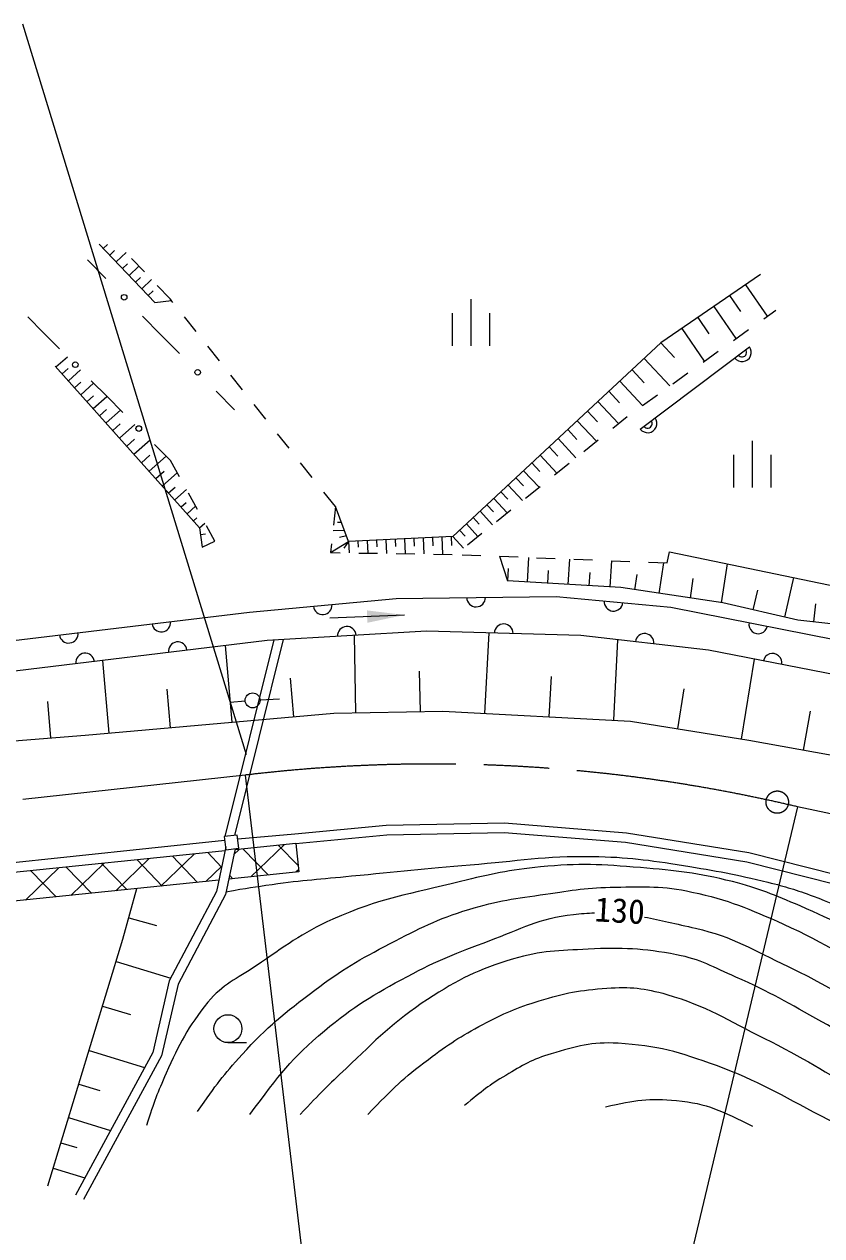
# Model space of a CAD drawing. Units: millimetres, scale not verified. Extents: x 40000 to 680000, y 20000 to 380000.
# Drawn here: x 426588 to 469355, y 259094 to 324083 of the extents above; entities that cross this region are included whole.
import ezdxf
from ezdxf.enums import TextEntityAlignment as Align

# ---------------------------------------------------------------- set-up
doc = ezdxf.new("R2010")
doc.units = ezdxf.units.MM
doc.header["$LTSCALE"] = 1000
doc.linetypes.add('CHAIN', pattern=[18.5, 12, -1.5, 3.5, -1.5])
for name, color, linetype, lineweight in [('M-BGD', 7, 'Continuous', 13), ('M-BMK', 2, 'CHAIN', 13), ('M-STR-HTXT', 7, 'Continuous', 13)]:
    doc.layers.add(name, color=color, linetype=linetype, lineweight=lineweight)
doc.styles.add('ＭＳ ゴシック', font='')
doc.styles.get('ＭＳ ゴシック').set_extended_font_data('MS Gothic')

# ---------------------------------------------------------------- blocks, each defined once
blk = doc.blocks.new('filled_arrow')
at = {"color": 0, "linetype": 'Continuous', "lineweight": -2}
blk.add_solid([(7.5, 1.25), (0, 0), (7.5, -1.25)], dxfattribs=at)

msp = doc.modelspace()

# ---------------------------------------------------------------- linework, layer by layer
at = {"layer": 'M-BGD'}
for p, q in [((430604, 312294), (433587, 309163)), ((430828, 312059), (431054, 312275)), ((431173, 311697), (431437, 311949)), ((429976, 311450), (430962, 310443)), ((431518, 311335), (432045, 311837)), ((433031, 310797), (432343, 311523)), ((431863, 310973), (432126, 311224)), ((432207, 310611), (432733, 311111)), ((466069, 310665), (460729, 306990)), ((432552, 310249), (432815, 310499)), ((432897, 309887), (433421, 310386)), ((434407, 309346), (433719, 310072)), ((465260, 310108), (466423, 308417)), ((433242, 309525), (433503, 309774)), ((464414, 309526), (465001, 308673)), ((433587, 309163), (434481, 309269)), ((434481, 309269), (434407, 309346)), ((434559, 309163), (434444, 309307)), ((450562, 306833), (450562, 309333)), ((463569, 308944), (464754, 307222)), ((466241, 308286), (466889, 308751)), ((426774, 308386), (427625, 307530)), ((432934, 308430), (433920, 307423)), ((435804, 307598), (435182, 308380)), ((449562, 306833), (449562, 308583)), ((451562, 306833), (451562, 308583)), ((462708, 308352), (463306, 307482)), ((427625, 307530), (428476, 306674)), ((433920, 307423), (434905, 306417)), ((461846, 307759), (463054, 306004)), ((464615, 307122), (465428, 307704)), ((437050, 306033), (436427, 306815)), ((460729, 306990), (449567, 296596)), ((459619, 302369), (465478, 306786)), ((460729, 306990), (461460, 306205)), ((428288, 305702), (428899, 306248)), ((459836, 306159), (461210, 304683)), ((462989, 305957), (463802, 306540)), ((435995, 297077), (428248, 305746)), ((428621, 305329), (428937, 305611)), ((428954, 304956), (429605, 305538)), ((459183, 305550), (459830, 304855)), ((429287, 304583), (429623, 304883)), ((429620, 304211), (430311, 304828)), ((430177, 304963), (431028, 304107)), ((438295, 304468), (437672, 305250)), ((458529, 304942), (459746, 303635)), ((461363, 304793), (462176, 305375)), ((429954, 303838), (430309, 304155)), ((436877, 304403), (437863, 303397)), ((457938, 304391), (458511, 303776)), ((459737, 303628), (460550, 304210)), ((430287, 303465), (431017, 304117)), ((431028, 304107), (431878, 303251)), ((439540, 302903), (438918, 303685)), ((457346, 303840), (458448, 302657)), ((430631, 303079), (431007, 303415)), ((430976, 302694), (431747, 303383)), ((456795, 303327), (457327, 302756)), ((458147, 302416), (458927, 303042)), ((431340, 302286), (431736, 302640)), ((431704, 301879), (432518, 302607)), ((455730, 302336), (456226, 301803)), ((456244, 302814), (457270, 301711)), ((432088, 301449), (432507, 301823)), ((432473, 301019), (433333, 301787)), ((440786, 301338), (440163, 302120)), ((455217, 301857), (456173, 300830)), ((456588, 301163), (457367, 301789)), ((465637, 299235), (465637, 301735)), ((432879, 300564), (433321, 300959)), ((433285, 300110), (434193, 300922)), ((433580, 301539), (434430, 300683)), ((454259, 300966), (455151, 300009)), ((454738, 301412), (455200, 300916)), ((464637, 299235), (464637, 300985)), ((466637, 299235), (466637, 300985)), ((434912, 299807), (434430, 300683)), ((442031, 299773), (441408, 300555)), ((453814, 300551), (454244, 300088)), ((455029, 299911), (455808, 300537)), ((433640, 299712), (434084, 300109)), ((433996, 299314), (434792, 300025)), ((452952, 299748), (453353, 299318)), ((453368, 300135), (454198, 299244)), ((434329, 298941), (434684, 299258)), ((434662, 298568), (435286, 299126)), ((443276, 298208), (442654, 298991)), ((452149, 299001), (452523, 298600)), ((452536, 299361), (453310, 298530)), ((453469, 298658), (454249, 299284)), ((434995, 298195), (435264, 298436)), ((435875, 298054), (435394, 298930)), ((451396, 298300), (451744, 297926)), ((451762, 298640), (452483, 297866)), ((435329, 297822), (435780, 298226)), ((443276, 298208), (443170, 297214)), ((443984, 296327), (443276, 298208)), ((451030, 297959), (451702, 297238)), ((451910, 297406), (452690, 298032)), ((435662, 297450), (435845, 297613)), ((435995, 297077), (436275, 297327)), ((435995, 297077), (436125, 296035)), ((436812, 296348), (436357, 297177)), ((443385, 297377), (443588, 297378)), ((450298, 297277), (450920, 296610)), ((450664, 297618), (450987, 297271)), ((436040, 296718), (436306, 296751)), ((443150, 296932), (443755, 296937)), ((443866, 296641), (443488, 296546)), ((449567, 296596), (443984, 296327)), ((444484, 296351), (444499, 296035)), ((444983, 296375), (445015, 295711)), ((445482, 296399), (445499, 296051)), ((445982, 296423), (446017, 295697)), ((446481, 296447), (446499, 296068)), ((446981, 296471), (447019, 295682)), ((447480, 296495), (447500, 296085)), ((447979, 296519), (448021, 295668)), ((448479, 296543), (448500, 296102)), ((448978, 296568), (449022, 295653)), ((449478, 296592), (449501, 296119)), ((449567, 296596), (450138, 295982)), ((449932, 296937), (450231, 296616)), ((450351, 296153), (451131, 296779)), ((436125, 296035), (436812, 296348)), ((443013, 295740), (443984, 296327)), ((443984, 296327), (443730, 295982)), ((443984, 296327), (444013, 295726)), ((444531, 295718), (445531, 295704)), ((446531, 295689), (447531, 295675)), ((448530, 295660), (449530, 295646)), ((450069, 295629), (451069, 295589)), ((452068, 295548), (453067, 295508)), ((452068, 295548), (452497, 294222)), ((453578, 294158), (453655, 295484)), ((454066, 295467), (455065, 295427)), ((455762, 294030), (455843, 295396)), ((456064, 295387), (457064, 295346)), ((458013, 293898), (458095, 295304)), ((458063, 295306), (459062, 295265)), ((460061, 295225), (461060, 295184)), ((460639, 293553), (460886, 295191)), ((463981, 293049), (464296, 295138)), ((452517, 294221), (452556, 294883)), ((454670, 294094), (454710, 294777)), ((456888, 293964), (456929, 294667)), ((459328, 293751), (459452, 294570)), ((458572, 293865), (452497, 294222)), ((464057, 293038), (458572, 293865)), ((462310, 293301), (462467, 294346)), ((467378, 292276), (467864, 294398)), ((465680, 292665), (465923, 293727)), ((468076, 292116), (464057, 293038)), ((468935, 292019), (469045, 293000)), ((446974, 292393), (442978, 292228)), ((482758, 290461), (468076, 292116)), ((444372, 287143), (444291, 291303)), ((451289, 287114), (451517, 291434)), ((439965, 291053), (437350, 280515)), ((437736, 286639), (437372, 290760)), ((437880, 280574), (440488, 291083)), ((458196, 286749), (458424, 291067)), ((431142, 286056), (430797, 289961)), ((465055, 285739), (465747, 290019)), ((447832, 287210), (447789, 289372)), ((441052, 286931), (440869, 289004)), ((454742, 286932), (454856, 289091)), ((434439, 286347), (434257, 288408)), ((461631, 286292), (461977, 288432)), ((428017, 285797), (427862, 287751)), ((438434, 287776), (437635, 287702)), ((439232, 287834), (440270, 287888)), ((429849, 285942), (443183, 287120)), ((443183, 287120), (449033, 287234)), ((449033, 287234), (459099, 286702)), ((459099, 286702), (465443, 285676)), ((468380, 285151), (468752, 287229)), ((417845, 284992), (429849, 285942)), ((465443, 285676), (479176, 283221)), ((437335, 280298), (412829, 277718)), ((441150, 280131), (437881, 279795)), ((441150, 280131), (441307, 278609)), ((437358, 279741), (412881, 277221)), ((435693, 279569), (433911, 277847)), ((437175, 278874), (436430, 279645)), ((437894, 279858), (437373, 277393)), ((438109, 279818), (437828, 279546)), ((439679, 278441), (438327, 279840)), ((440526, 280067), (438744, 278345)), ((441272, 278952), (440224, 280036)), ((428445, 278823), (426663, 277101)), ((430193, 277465), (428841, 278864)), ((430861, 279072), (429079, 277350)), ((432091, 277660), (430739, 279059)), ((433277, 279321), (431495, 277599)), ((433988, 277855), (432636, 279255)), ((435885, 278051), (434533, 279450)), ((437186, 278926), (436327, 278096)), ((437026, 278168), (413030, 275698)), ((428296, 277269), (426944, 278669)), ((441307, 278609), (437548, 278222)), ((437782, 278246), (437594, 278440)), ((441295, 278725), (441160, 278594)), ((431882, 275012), (432633, 277716)), ((437373, 277393), (434839, 272593)), ((432199, 276154), (433673, 275745)), ((427850, 261765), (431882, 275012)), ((431514, 273804), (434442, 272913)), ((434839, 272593), (433955, 268754)), ((430788, 271417), (432279, 270963)), ((437511, 269453), (438511, 269453)), ((433955, 268754), (429770, 261036)), ((430062, 269031), (433045, 268123)), ((429514, 267232), (430638, 266890)), ((428967, 265433), (431215, 264749)), ((428554, 264078), (429401, 263820)), ((428141, 262722), (429836, 262206))]:
    msp.add_line(p, q, dxfattribs=at)
for points in [[(559029, 300722), (551816, 299928), (548140, 299308), (544182, 298062), (539342, 295709), (536017, 293227), (530757, 288931), (525731, 284517), (520901, 280601), (516924, 277834), (512752, 275727), (507969, 274219), (502745, 273269), (497941, 273052), (493103, 273095), (488264, 274003), (476478, 276840), (465445, 279642), (458891, 280698), (452334, 281226), (445996, 281094), (441106, 280629), (438038, 280377)], [(441150, 280131), (446025, 280594), (452319, 280725), (458832, 280201), (465344, 279152), (476358, 276355), (488159, 273514), (493054, 272596), (497950, 272552), (502801, 272771), (508090, 273732), (512941, 275262), (517181, 277404), (521202, 280201), (526054, 284135), (531080, 288549), (536325, 292832), (539603, 295280), (544367, 297597), (548257, 298820), (551885, 299432), (559029, 300219)], [(443064, 296219), (443013, 295740), (443531, 295733)], [(461060, 295184), (461196, 295780), (480133, 291856), (482758, 290461), (483525, 292788)], [(404394, 288437), (438662, 292552), (446525, 293274), (455111, 293388), (461265, 292818), (480441, 289019)], [(479968, 287245), (463278, 290500), (456440, 291298), (448159, 291526), (439612, 291032), (410168, 287453), (404155, 287021)], [(437405, 279961), (436898, 277565), (434366, 272769), (433483, 268932), (429331, 261274)]]:
    msp.add_lwpolyline(points, dxfattribs=at)
msp.add_lwpolyline([(437391, 279801), (438094, 279880), (438014, 280589), (437311, 280510)], close=True, dxfattribs=at)
for centre, radius in [((431948, 309437), 150), ((429326, 305818), 150), ((435891, 305410), 150), ((432729, 302395), 150), ((438832, 287813), 400), ((437511, 270203), 750)]:
    msp.add_circle(centre, radius, dxfattribs=at)
for centre, radius, start, end in [((465078, 306485), 500, 217.01468, 37.01468), ((465078, 306485), 250, 217.01468, 37.01468), ((460018, 302670), 500, 217.01468, 37.01468), ((460018, 302670), 250, 217.01468, 37.01468), ((450818, 293331), 500, 180.76052, 0.76052), ((458188, 293103), 500, 174.70992, 354.70992), ((442594, 292913), 500, 185.24434, 5.24434), ((433939, 291985), 500, 186.84758, 6.84758), ((452300, 291412), 500, 358.42345, 178.42345), ((465948, 291890), 500, 168.79351, 348.79351), ((428974, 291388), 500, 186.84758, 6.84758), ((443885, 291279), 500, 3.30675, 183.30675), ((459859, 290899), 500, 353.34557, 173.34557), ((434817, 290449), 500, 6.93125, 186.93125), ((429853, 289846), 500, 6.93125, 186.93125), ((466715, 289830), 500, 348.96378, 168.96378)]:
    msp.add_arc(centre, radius, start, end, dxfattribs=at)
for points, knots in [([(437406, 277550), (438590, 277760), (438912, 277807), (439881, 277945), (441539, 278180), (442478, 278229), (444145, 278393), (446627, 278639), (448016, 278790), (450503, 278992), (453057, 279199), (454485, 279482), (457047, 279441), (458970, 279409), (460048, 279259), (461947, 278954), (463726, 278669), (464722, 278486), (466472, 278057), (467437, 277820), (467970, 277652), (468903, 277309), (470548, 276703), (471412, 276219), (473017, 275514), (475400, 274466), (476673, 273728), (479113, 272821), (481663, 271873), (483175, 271557), (485844, 271026), (489797, 270239), (492031, 269765), (496054, 269530), (498592, 269382), (500021, 269565), (502562, 269642), (504799, 269710), (506046, 269961), (508284, 269941), (509748, 269928), (510571, 269865), (512024, 269679), (513676, 269469), (514647, 269369), (516175, 268707), (516968, 268363), (517224, 267688), (518082, 267585), (518381, 267549), (518574, 267614), (518830, 267772), (519571, 268231), (519749, 268780), (520251, 269492), (522119, 272140), (522913, 273796), (524403, 276673), (525277, 278361), (525569, 278934), (526549, 281041)], [0, 0, 0, 0, 1, 1, 1, 2, 2, 2, 3, 3, 3, 4, 4, 4, 5, 5, 5, 6, 6, 6, 7, 7, 7, 8, 8, 8, 9, 9, 9, 10, 10, 10, 11, 11, 11, 12, 12, 12, 13, 13, 13, 14, 14, 14, 15, 15, 15, 16, 16, 16, 17, 17, 17, 18, 18, 18, 19, 19, 19, 20, 20, 20, 20]), ([(517596, 263434), (516460, 264802), (516004, 265377), (514679, 266239), (513450, 267037), (512638, 267303), (511238, 267735), (509798, 268179), (508959, 268355), (507461, 268520), (506197, 268659), (505477, 268653), (504207, 268595), (502781, 268529), (502006, 268213), (500580, 268146), (498507, 268049), (497340, 268101), (495269, 268221), (492674, 268371), (491218, 268496), (488649, 268894), (486860, 269172), (485872, 269432), (484124, 269904), (482139, 270440), (481024, 270755), (479113, 271512), (476641, 272492), (475374, 273310), (472979, 274467), (471108, 275370), (470107, 275979), (468192, 276785), (466804, 277370), (466027, 277734), (464565, 278094), (462671, 278560), (461572, 278687), (459628, 278842), (457546, 279009), (456358, 279092), (454280, 278880), (452581, 278706), (451636, 278505), (449979, 278094), (447274, 277423), (445680, 277210), (443135, 276075), (441417, 275308), (440579, 274624), (439021, 273569), (437976, 272861), (437238, 272603), (436441, 271624), (435349, 270284), (434900, 269389), (434197, 267810), (433721, 266741), (433561, 266326), (433150, 265005)], [0, 0, 0, 0, 1, 1, 1, 2, 2, 2, 3, 3, 3, 4, 4, 4, 5, 5, 5, 6, 6, 6, 7, 7, 7, 8, 8, 8, 9, 9, 9, 10, 10, 10, 11, 11, 11, 12, 12, 12, 13, 13, 13, 14, 14, 14, 15, 15, 15, 16, 16, 16, 17, 17, 17, 18, 18, 18, 19, 19, 19, 20, 20, 20, 20]), ([(435880, 265753), (436898, 267229), (437255, 267691), (438273, 268819), (439632, 270326), (440543, 271038), (442163, 272260), (443645, 273378), (444553, 273912), (446202, 274766), (447799, 275593), (448708, 276070), (450428, 276598), (451994, 277080), (452921, 277179), (454542, 277421), (455994, 277638), (456814, 277773), (458282, 277795), (459891, 277819), (460822, 277877), (462395, 277533), (464377, 277101), (465442, 276637), (467295, 275813), (469636, 274771), (470800, 273891), (473054, 272671), (474847, 271701), (475812, 271077), (477654, 270203), (478951, 269588), (479695, 269269), (481057, 268819), (482447, 268361), (483254, 268189), (484685, 267884), (486656, 267465), (487765, 267206), (489771, 267024), (491693, 266850), (492778, 266818), (494708, 266837), (497326, 266864), (498785, 267091), (501402, 267174), (503461, 267239), (504618, 267338), (506676, 267249), (507965, 267192), (508727, 267311), (509967, 266949), (511114, 266615), (511665, 266169), (512697, 265566), (514202, 264685), (514692, 264227), (516287, 262910)], [0, 0, 0, 0, 1, 1, 1, 2, 2, 2, 3, 3, 3, 4, 4, 4, 5, 5, 5, 6, 6, 6, 7, 7, 7, 8, 8, 8, 9, 9, 9, 10, 10, 10, 11, 11, 11, 12, 12, 12, 13, 13, 13, 14, 14, 14, 15, 15, 15, 16, 16, 16, 17, 17, 17, 18, 18, 18, 19, 19, 19, 19]), ([(509742, 260704), (508835, 261361), (508465, 261564), (507573, 261975), (506090, 262660), (505111, 262662), (503497, 262910), (501425, 263228), (500244, 263309), (498149, 263359), (497082, 263384), (496485, 263327), (495419, 263322), (493505, 263312), (492430, 263261), (490519, 263359), (488744, 263450), (487757, 263615), (485994, 263845), (484382, 264056), (483459, 264094), (481880, 264481), (480058, 264928), (479080, 265352), (477355, 266089), (475841, 266736), (475054, 267233), (473615, 268034), (471921, 268977), (471047, 269636), (469352, 270577), (467581, 271560), (466607, 272158), (464752, 272971), (463536, 273503), (462877, 273922), (461573, 274167), (459746, 274510), (458680, 274560), (456823, 274467), (455249, 274387), (454333, 274390), (452821, 273943), (450916, 273380), (449883, 272862), (448221, 271774), (446348, 270547), (445471, 269611), (443846, 268071), (442856, 267134), (442518, 266806), (441377, 265603)], [0, 0, 0, 0, 1, 1, 1, 2, 2, 2, 3, 3, 3, 4, 4, 4, 5, 5, 5, 6, 6, 6, 7, 7, 7, 8, 8, 8, 9, 9, 9, 10, 10, 10, 11, 11, 11, 12, 12, 12, 13, 13, 13, 14, 14, 14, 15, 15, 15, 16, 16, 16, 17, 17, 17, 17]), ([(445005, 265603), (446437, 267050), (446879, 267535), (448259, 268558), (449346, 269363), (449976, 269802), (451176, 270427), (452314, 271021), (452978, 271323), (454205, 271699), (455583, 272121), (456395, 272276), (457833, 272372), (459093, 272457), (459837, 272390), (461049, 272036), (463202, 271407), (464277, 270678), (466285, 269679), (470260, 267703), (472183, 266000), (476233, 264182), (477844, 263459), (478757, 263044), (480459, 262574), (482168, 262101), (483152, 261915), (484909, 261676), (487101, 261378), (488349, 261398), (490557, 261265), (492673, 261137), (493875, 261262), (495979, 261003), (497848, 260773), (498964, 260835), (500729, 260180), (501539, 259880), (501869, 259759), (502749, 259283)], [0, 0, 0, 0, 1, 1, 1, 2, 2, 2, 3, 3, 3, 4, 4, 4, 5, 5, 5, 6, 6, 6, 7, 7, 7, 8, 8, 8, 9, 9, 9, 10, 10, 10, 11, 11, 11, 12, 12, 12, 13, 13, 13, 13]), ([(475448, 262088), (472551, 263791), (471756, 264269), (469314, 265528), (467154, 266642), (465985, 267381), (463704, 268221), (461722, 268951), (460539, 269291), (458431, 269418), (457014, 269503), (456203, 269254), (454841, 268857), (453831, 268562), (453314, 268235), (452410, 267697), (451493, 267152), (451175, 266889), (450203, 266089)], [0, 0, 0, 0, 1, 1, 1, 2, 2, 2, 3, 3, 3, 4, 4, 4, 5, 5, 5, 6, 6, 6, 6]), ([(457758, 266014), (459375, 266372), (460084, 266499), (461573, 266351), (463246, 266185), (463978, 265789), (465649, 264967)], [0, 0, 0, 0, 1, 1, 1, 2, 2, 2, 2])]:
    msp.add_open_spline(points, degree=3, knots=knots, dxfattribs=at)
at = {"layer": 'M-BGD', "lineweight": 25}
for points, knots in [([(438685, 265603), (440314, 267769), (440887, 268582), (442686, 270091), (444279, 271426), (445305, 272026), (447137, 273008), (448780, 273889), (449768, 274257), (451512, 274915), (453246, 275570), (454196, 276135), (456038, 276336), (456437, 276380), (456809, 276406), (457164, 276416)], [0, 0, 0, 0, 1, 1, 1, 2, 2, 2, 3, 3, 3, 4, 4, 4, 5, 5, 5, 5]), ([(459855, 276191), (460687, 276038), (461547, 275822), (462582, 275588), (464633, 275126), (465655, 274428), (467556, 273532), (470538, 272127), (471981, 270902), (474924, 269418), (476925, 268408), (477986, 267666), (480122, 266987), (482582, 266204), (484033, 265974), (486592, 265640), (489132, 265310), (490577, 265316), (493137, 265266), (495519, 265220), (496860, 265219), (499233, 265416), (501090, 265570), (502085, 266051), (503945, 266164), (505273, 266245), (506038, 266313), (507349, 266089), (508648, 265867), (509373, 265669), (510602, 265192), (511504, 264842), (512090, 264716), (512809, 264070), (513523, 263428), (513734, 262958), (514155, 262013)], [0, 0, 0, 0, 1, 1, 1, 2, 2, 2, 3, 3, 3, 4, 4, 4, 5, 5, 5, 6, 6, 6, 7, 7, 7, 8, 8, 8, 9, 9, 9, 10, 10, 10, 11, 11, 11, 12, 12, 12, 12])]:
    msp.add_open_spline(points, degree=3, knots=knots, dxfattribs=at)
at = {"layer": 'M-BMK'}
for p, q in [((438439, 283806), (410888, 280767)), ((488598, 277688), (468056, 282104))]:
    msp.add_line(p, q, dxfattribs=at)
msp.add_circle((466969, 282355), 600, dxfattribs=at)
msp.add_arc((448458, 199595), 84804, 76.63831, 96.785, dxfattribs=at)
at = {"layer": 'M-STR-HTXT'}
for p, q in [((438500, 284896), (426513, 324083)), ((438439, 283806), (441983, 254016)), ((468056, 282104), (461123, 252916))]:
    msp.add_line(p, q, dxfattribs=at)

# ---------------------------------------------------------------- block references
at = {"layer": 'M-BGD', "xscale": 267, "yscale": 267, "rotation": 182.4}
msp.add_blockref('filled_arrow', (446974, 292393), dxfattribs=at)

# ---------------------------------------------------------------- texts
at = {"layer": 'M-BGD', "style": 'ＭＳ ゴシック'}
msp.add_text('130', height=1320, rotation=356.583, dxfattribs=at).set_placement((458461, 275489), align=Align.BOTTOM_CENTER)

doc.saveas('drawing.dxf')
